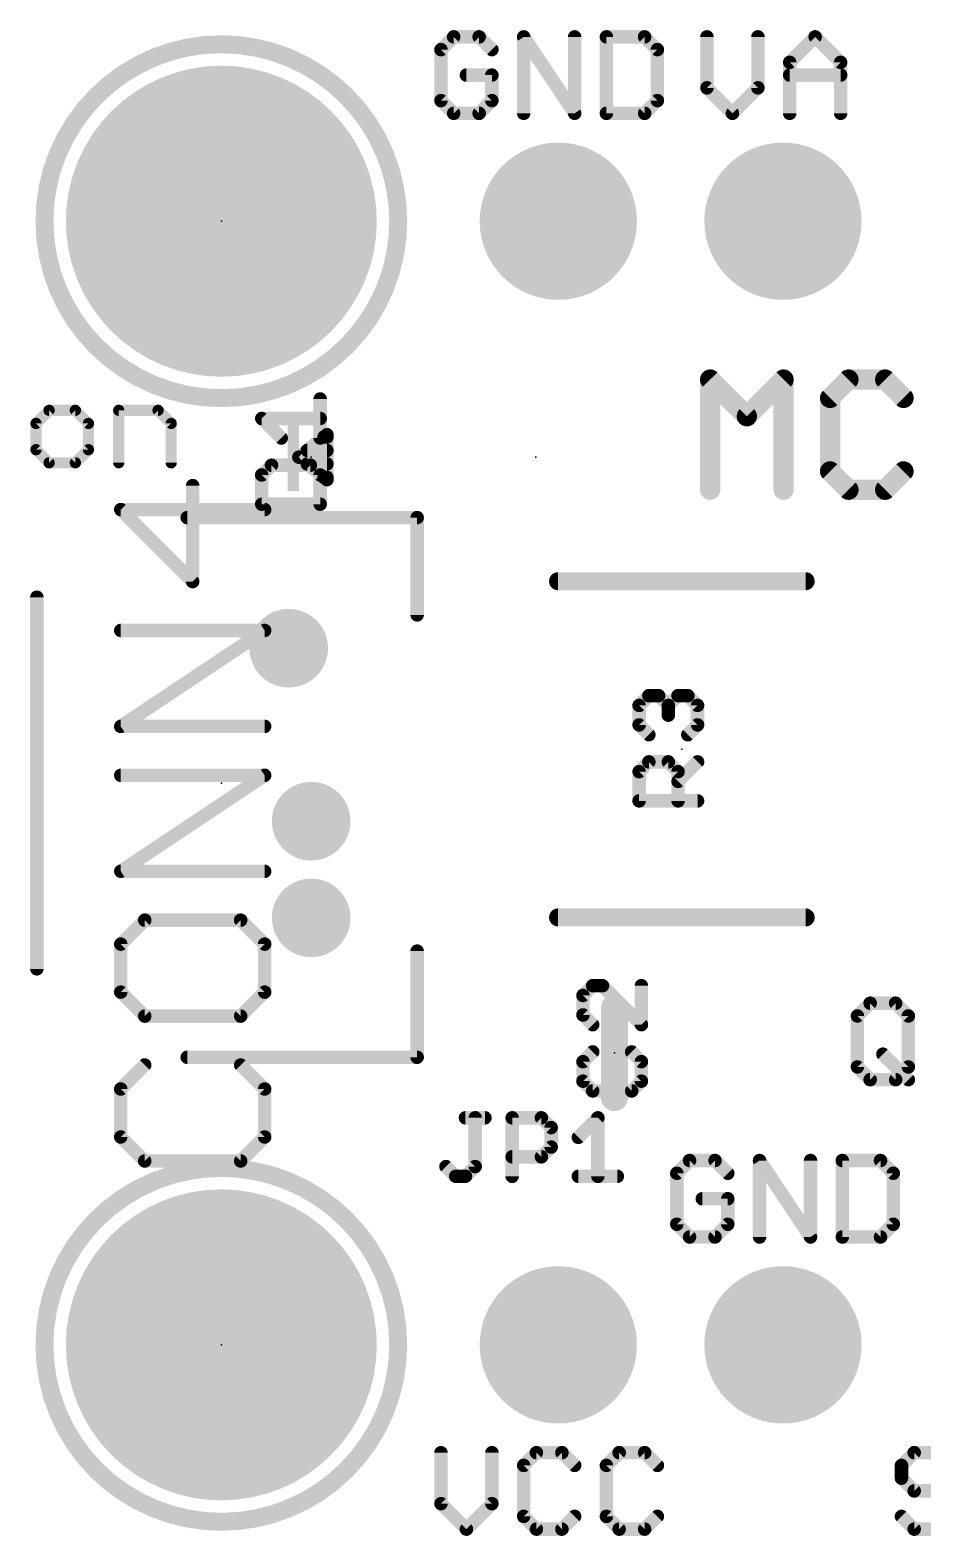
# Model space of a CAD drawing. Extents: x 0.4 to 25, y 0.4 to 17.4.
# Drawn here: x 0.38 to 10.47, y 0.38 to 17.4 of the extents above; entities that cross this region are included whole.
import ezdxf

# ---------------------------------------------------------------- set-up
doc = ezdxf.new("R2010")
doc.units = 0
for name, color, linetype in [('17', 110, 'CONTINUOUS'), ('18', 110, 'CONTINUOUS'), ('21', 40, 'CONTINUOUS'), ('23', 40, 'CONTINUOUS'), ('25', 253, 'CONTINUOUS')]:
    doc.layers.add(name, color=color, linetype=linetype)

# ---------------------------------------------------------------- blocks, each defined once
blk = doc.blocks.new('RECT')
blk.add_solid([(-0.5, -0.5), (0.5, -0.5), (-0.5, 0.5), (0.5, 0.5)])
blk = doc.blocks.new('ROUNDP')
at = {"const_width": 0.5}
blk.add_lwpolyline([(0, -0.25, 1), (0, 0.25, 1), (0, -0.25)], format="xyb", dxfattribs=at)
blk = doc.blocks.new('ROUNDV')
at = {"const_width": 0.5}
blk.add_lwpolyline([(0, -0.25, 1), (0, 0.25, 1), (0, -0.25)], format="xyb", dxfattribs=at)

msp = doc.modelspace()

# ---------------------------------------------------------------- linework, layer by layer
at = {"layer": '21'}
for points, const_width in [([(5.167, 17.3235), (5.0229, 17.1795)], 0.1524), ([(5.4551, 17.3235), (5.167, 17.3235)], 0.1524), ([(5.5991, 17.1795), (5.4551, 17.3235)], 0.1524), ([(5.9584, 16.4592), (5.9584, 17.3235)], 0.1524), ([(5.9584, 17.3235), (6.5347, 16.4592)], 0.1524), ([(6.5347, 16.4592), (6.5347, 17.3235)], 0.1524), ([(6.894, 17.3235), (6.894, 16.4592)], 0.1524), ([(7.3261, 17.3235), (6.894, 17.3235)], 0.1524), ([(7.4702, 17.1795), (7.3261, 17.3235)], 0.1524), ([(8.0307, 17.3235), (8.0307, 16.7473)], 0.1524), ([(8.6069, 16.7473), (8.6069, 17.3235)], 0.1524), ([(8.9662, 17.0354), (9.2543, 17.3235)], 0.1524), ([(9.2543, 17.3235), (9.5424, 17.0354)], 0.1524), ([(5.0229, 17.1795), (5.0229, 16.6033)], 0.1524), ([(7.4702, 16.6033), (7.4702, 17.1795)], 0.1524), ([(8.9662, 16.4592), (8.9662, 17.0354)], 0.1524), ([(9.5424, 17.0354), (9.5424, 16.4592)], 0.1524), ([(5.5991, 16.8914), (5.311, 16.8914)], 0.1524), ([(5.5991, 16.6033), (5.5991, 16.8914)], 0.1524), ([(8.9662, 16.8914), (9.5424, 16.8914)], 0.1524), ([(5.0229, 16.6033), (5.167, 16.4592)], 0.1524), ([(5.4551, 16.4592), (5.5991, 16.6033)], 0.1524), ([(7.3261, 16.4592), (7.4702, 16.6033)], 0.1524), ([(8.0307, 16.7473), (8.3188, 16.4592)], 0.1524), ([(8.3188, 16.4592), (8.6069, 16.7473)], 0.1524), ([(5.167, 16.4592), (5.4551, 16.4592)], 0.1524), ([(6.894, 16.4592), (7.3261, 16.4592)], 0.1524), ([(8.0665, 12.2047), (8.0665, 13.4504)], 0.2286), ([(8.0665, 13.4504), (8.4818, 13.0351)], 0.2286), ([(8.4818, 13.0351), (8.897, 13.4504)], 0.2286), ([(8.897, 13.4504), (8.897, 12.2047)], 0.2286), ([(9.6307, 13.4504), (9.423, 13.2428)], 0.2286), ([(10.0459, 13.4504), (9.6307, 13.4504)], 0.2286), ([(10.2535, 13.2428), (10.0459, 13.4504)], 0.2286), ([(9.423, 13.2428), (9.423, 12.4123)], 0.2286), ([(0.5928, 13.1027), (0.4445, 12.9544)], 0.127), ([(0.8894, 13.1027), (0.5928, 13.1027)], 0.127), ([(1.0377, 12.9544), (0.8894, 13.1027)], 0.127), ([(1.38, 12.5095), (1.38, 13.1027)], 0.127), ([(1.38, 13.1027), (1.8249, 13.1027)], 0.127), ([(1.8249, 13.1027), (1.9732, 12.9544)], 0.127), ([(0.4445, 12.9544), (0.4445, 12.6578)], 0.127), ([(1.0377, 12.6578), (1.0377, 12.9544)], 0.127), ([(1.9732, 12.9544), (1.9732, 12.5095)], 0.127), ([(3.7338, 12.827), (3.4163, 12.573)], 0.1524), ([(3.7021, 12.8016), (3.7338, 12.8016)], 0.1524), ([(3.7338, 12.319), (3.7338, 12.827)], 0.1524), ([(0.4445, 12.6578), (0.5928, 12.5095)], 0.127), ([(0.8894, 12.5095), (1.0377, 12.6578)], 0.127), ([(3.4163, 12.573), (3.7338, 12.319)], 0.1524), ([(3.5116, 12.6492), (3.7338, 12.6492)], 0.1524), ([(0.5928, 12.5095), (0.8894, 12.5095)], 0.127), ([(3.5116, 12.4968), (3.7338, 12.4968)], 0.1524), ([(9.423, 12.4123), (9.6307, 12.2047)], 0.2286), ([(10.0459, 12.2047), (10.2535, 12.4123)], 0.2286), ([(3.7021, 12.3444), (3.7338, 12.3444)], 0.1524), ([(9.6307, 12.2047), (10.0459, 12.2047)], 0.2286), ([(2.154, 11.89), (4.754, 11.89)], 0.1524), ([(4.754, 11.89), (4.754, 10.79)], 0.1524), ([(6.347, 11.171), (9.147, 11.171)], 0.2032), ([(0.454, 10.99), (0.454, 6.79)], 0.1524), ([(9.147, 7.371), (6.347, 7.371)], 0.2032), ([(4.754, 6.99), (4.754, 5.79)], 0.1524), ([(6.985, 5.334), (6.985, 6.35)], 0.3048), ([(9.732, 6.2575), (9.8761, 6.4015)], 0.1524), ([(9.8761, 6.4015), (10.1642, 6.4015)], 0.1524), ([(10.1642, 6.4015), (10.3082, 6.2575)], 0.1524), ([(9.732, 5.6813), (9.732, 6.2575)], 0.1524), ([(10.3082, 6.2575), (10.3082, 5.6813)], 0.1524), ([(4.754, 5.79), (2.154, 5.79)], 0.1524), ([(10.0201, 5.8253), (10.3082, 5.5372)], 0.1524), ([(9.8761, 5.5372), (9.732, 5.6813)], 0.1524), ([(10.3082, 5.6813), (10.1642, 5.5372)], 0.1524), ([(10.1642, 5.5372), (9.8761, 5.5372)], 0.1524), ([(7.834, 4.6235), (7.6899, 4.4795)], 0.1524), ([(8.1221, 4.6235), (7.834, 4.6235)], 0.1524), ([(8.2661, 4.4795), (8.1221, 4.6235)], 0.1524), ([(8.6254, 3.7592), (8.6254, 4.6235)], 0.1524), ([(8.6254, 4.6235), (9.2017, 3.7592)], 0.1524), ([(9.2017, 3.7592), (9.2017, 4.6235)], 0.1524), ([(9.561, 4.6235), (9.561, 3.7592)], 0.1524), ([(9.9931, 4.6235), (9.561, 4.6235)], 0.1524), ([(10.1372, 4.4795), (9.9931, 4.6235)], 0.1524), ([(7.6899, 4.4795), (7.6899, 3.9033)], 0.1524), ([(10.1372, 3.9033), (10.1372, 4.4795)], 0.1524), ([(8.2661, 4.1914), (7.978, 4.1914)], 0.1524), ([(8.2661, 3.9033), (8.2661, 4.1914)], 0.1524), ([(7.6899, 3.9033), (7.834, 3.7592)], 0.1524), ([(8.1221, 3.7592), (8.2661, 3.9033)], 0.1524), ([(9.9931, 3.7592), (10.1372, 3.9033)], 0.1524), ([(7.834, 3.7592), (8.1221, 3.7592)], 0.1524), ([(9.561, 3.7592), (9.9931, 3.7592)], 0.1524), ([(5.0229, 1.3215), (5.0229, 0.7453)], 0.1524), ([(5.5991, 0.7453), (5.5991, 1.3215)], 0.1524), ([(6.1025, 1.3215), (5.9584, 1.1775)], 0.1524), ([(6.3906, 1.3215), (6.1025, 1.3215)], 0.1524), ([(6.5347, 1.1775), (6.3906, 1.3215)], 0.1524), ([(7.038, 1.3215), (6.894, 1.1775)], 0.1524), ([(7.3261, 1.3215), (7.038, 1.3215)], 0.1524), ([(7.4702, 1.1775), (7.3261, 1.3215)], 0.1524), ([(10.374, 1.3215), (10.2299, 1.1775)], 0.1524), ([(10.6621, 1.3215), (10.374, 1.3215)], 0.1524), ([(5.9584, 1.1775), (5.9584, 0.6013)], 0.1524), ([(6.894, 1.1775), (6.894, 0.6013)], 0.1524), ([(10.2299, 1.1775), (10.2299, 1.0334)], 0.1524), ([(10.2299, 1.0334), (10.374, 0.8894)], 0.1524), ([(10.374, 0.8894), (10.6621, 0.8894)], 0.1524), ([(5.0229, 0.7453), (5.311, 0.4572)], 0.1524), ([(5.311, 0.4572), (5.5991, 0.7453)], 0.1524), ([(5.9584, 0.6013), (6.1025, 0.4572)], 0.1524), ([(6.1025, 0.4572), (6.3906, 0.4572)], 0.1524), ([(6.3906, 0.4572), (6.5347, 0.6013)], 0.1524), ([(6.894, 0.6013), (7.038, 0.4572)], 0.1524), ([(7.038, 0.4572), (7.3261, 0.4572)], 0.1524), ([(7.3261, 0.4572), (7.4702, 0.6013)], 0.1524), ([(10.374, 0.4572), (10.2299, 0.6013)], 0.1524), ([(10.6621, 0.4572), (10.374, 0.4572)], 0.1524)]:
    msp.add_lwpolyline(points, dxfattribs=dict(at, const_width=const_width))
for points, const_width in [([(5.167, 17.3616, 1), (5.167, 17.2854)], 0.0762), ([(5.1939, 17.2966, 1), (5.14, 17.3505)], 0.0762), ([(5.482, 17.3505, 1), (5.4281, 17.2966)], 0.0762), ([(5.4551, 17.2854, 1), (5.4551, 17.3616)], 0.0762), ([(5.9901, 17.3447, 1), (5.9267, 17.3024)], 0.0762), ([(5.9965, 17.3235, 1), (5.9203, 17.3235)], 0.0762), ([(6.5728, 17.3235, 1), (6.4966, 17.3235)], 0.0762), ([(6.9321, 17.3235, 1), (6.8559, 17.3235)], 0.0762), ([(6.894, 17.3616, 1), (6.894, 17.2854)], 0.0762), ([(7.3531, 17.3505, 1), (7.2992, 17.2966)], 0.0762), ([(7.3261, 17.2854, 1), (7.3261, 17.3616)], 0.0762), ([(8.0688, 17.3235, 1), (7.9926, 17.3235)], 0.0762), ([(8.645, 17.3235, 1), (8.5688, 17.3235)], 0.0762), ([(9.2813, 17.3505, 1), (9.2274, 17.2966)], 0.0762), ([(9.2813, 17.2966, 1), (9.2274, 17.3505)], 0.0762), ([(2.54, 13.24, 1), (2.54, 17.24, 1), (2.54, 13.24)], 0.2032), ([(5.061, 17.1795, 1), (4.9848, 17.1795)], 0.0762), ([(4.996, 17.2064, 1), (5.0499, 17.1525)], 0.0762), ([(5.5722, 17.1525, 1), (5.6261, 17.2064)], 0.0762), ([(7.5083, 17.1795, 1), (7.4321, 17.1795)], 0.0762), ([(7.4432, 17.1525, 1), (7.4971, 17.2064)], 0.0762), ([(9.0043, 17.0354, 1), (8.9281, 17.0354)], 0.0762), ([(8.9393, 17.0624, 1), (8.9931, 17.0085)], 0.0762), ([(9.5805, 17.0354, 1), (9.5043, 17.0354)], 0.0762), ([(9.5155, 17.0085, 1), (9.5694, 17.0624)], 0.0762), ([(5.311, 16.9295, 1), (5.311, 16.8533)], 0.0762), ([(5.6372, 16.8914, 1), (5.561, 16.8914)], 0.0762), ([(5.5991, 16.8533, 1), (5.5991, 16.9295)], 0.0762), ([(8.9662, 16.9295, 1), (8.9662, 16.8533)], 0.0762), ([(9.5424, 16.8533, 1), (9.5424, 16.9295)], 0.0762), ([(5.0499, 16.6302, 1), (4.996, 16.5763)], 0.0762), ([(5.6261, 16.5763, 1), (5.5722, 16.6302)], 0.0762), ([(7.4971, 16.5763, 1), (7.4432, 16.6302)], 0.0762), ([(8.0576, 16.7743, 1), (8.0037, 16.7204)], 0.0762), ([(7.9926, 16.7473, 1), (8.0688, 16.7473)], 0.0762), ([(8.5688, 16.7473, 1), (8.645, 16.7473)], 0.0762), ([(8.6338, 16.7204, 1), (8.58, 16.7743)], 0.0762), ([(4.9848, 16.6033, 1), (5.061, 16.6033)], 0.0762), ([(5.167, 16.4973, 1), (5.167, 16.4211)], 0.0762), ([(5.14, 16.4323, 1), (5.1939, 16.4861)], 0.0762), ([(5.4281, 16.4861, 1), (5.482, 16.4323)], 0.0762), ([(5.4551, 16.4211, 1), (5.4551, 16.4973)], 0.0762), ([(5.561, 16.6033, 1), (5.6372, 16.6033)], 0.0762), ([(6.503, 16.4381, 1), (6.5664, 16.4803)], 0.0762), ([(6.894, 16.4973, 1), (6.894, 16.4211)], 0.0762), ([(7.2992, 16.4861, 1), (7.3531, 16.4323)], 0.0762), ([(7.3261, 16.4211, 1), (7.3261, 16.4973)], 0.0762), ([(7.4321, 16.6033, 1), (7.5083, 16.6033)], 0.0762), ([(8.2919, 16.4861, 1), (8.3457, 16.4323)], 0.0762), ([(8.2919, 16.4323, 1), (8.3457, 16.4861)], 0.0762), ([(5.9203, 16.4592, 1), (5.9965, 16.4592)], 0.0762), ([(6.4966, 16.4592, 1), (6.5728, 16.4592)], 0.0762), ([(6.8559, 16.4592, 1), (6.9321, 16.4592)], 0.0762), ([(8.9281, 16.4592, 1), (9.0043, 16.4592)], 0.0762), ([(9.5043, 16.4592, 1), (9.5805, 16.4592)], 0.0762), ([(8.1237, 13.4504, 1), (8.0094, 13.4504)], 0.1143), ([(8.107, 13.4908, 1), (8.0261, 13.41)], 0.1143), ([(8.9541, 13.4504, 1), (8.8398, 13.4504)], 0.1143), ([(8.9374, 13.41, 1), (8.8566, 13.4908)], 0.1143), ([(9.6307, 13.5075, 1), (9.6307, 13.3932)], 0.1143), ([(9.6711, 13.41, 1), (9.5902, 13.4908)], 0.1143), ([(10.0863, 13.4908, 1), (10.0055, 13.41)], 0.1143), ([(10.0459, 13.3932, 1), (10.0459, 13.5075)], 0.1143), ([(9.4802, 13.2428, 1), (9.3659, 13.2428)], 0.1143), ([(9.3826, 13.2832, 1), (9.4635, 13.2023)], 0.1143), ([(10.2131, 13.2023, 1), (10.2939, 13.2832)], 0.1143), ([(0.5928, 13.1344, 1), (0.5928, 13.0709)], 0.0635), ([(0.6152, 13.0802, 1), (0.5703, 13.1251)], 0.0635), ([(0.9118, 13.1251, 1), (0.8669, 13.0802)], 0.0635), ([(0.8894, 13.0709, 1), (0.8894, 13.1344)], 0.0635), ([(1.38, 13.1344, 1), (1.38, 13.0709)], 0.0635), ([(1.4118, 13.1027, 1), (1.3483, 13.1027)], 0.0635), ([(1.8473, 13.1251, 1), (1.8024, 13.0802)], 0.0635), ([(1.8249, 13.0709, 1), (1.8249, 13.1344)], 0.0635), ([(8.4413, 13.0756, 1), (8.5222, 12.9947)], 0.1143), ([(8.4413, 12.9947, 1), (8.5222, 13.0756)], 0.1143), ([(0.4763, 12.9544, 1), (0.4128, 12.9544)], 0.0635), ([(0.422, 12.9768, 1), (0.467, 12.9319)], 0.0635), ([(1.0694, 12.9544, 1), (1.0059, 12.9544)], 0.0635), ([(1.0152, 12.9319, 1), (1.0601, 12.9768)], 0.0635), ([(2.0049, 12.9544, 1), (1.9414, 12.9544)], 0.0635), ([(1.9507, 12.9319, 1), (1.9956, 12.9768)], 0.0635), ([(3.7021, 12.8397, 1), (3.7021, 12.7635)], 0.0762), ([(3.7719, 12.827, 1), (3.6957, 12.827)], 0.0762), ([(3.7576, 12.7972, 1), (3.71, 12.8568)], 0.0762), ([(3.7338, 12.7635, 1), (3.7338, 12.8397)], 0.0762), ([(0.467, 12.6802, 1), (0.422, 12.6353)], 0.0635), ([(0.4128, 12.6578, 1), (0.4763, 12.6578)], 0.0635), ([(1.0059, 12.6578, 1), (1.0694, 12.6578)], 0.0635), ([(1.0601, 12.6353, 1), (1.0152, 12.6802)], 0.0635), ([(3.4401, 12.6028, 1), (3.3925, 12.5432)], 0.0762), ([(3.3925, 12.6028, 1), (3.4401, 12.5432)], 0.0762), ([(3.5116, 12.6873, 1), (3.5116, 12.6111)], 0.0762), ([(3.7338, 12.6111, 1), (3.7338, 12.6873)], 0.0762), ([(0.5928, 12.5413, 1), (0.5928, 12.4778)], 0.0635), ([(0.5703, 12.487, 1), (0.6152, 12.532)], 0.0635), ([(0.8669, 12.532, 1), (0.9118, 12.487)], 0.0635), ([(0.8894, 12.4778, 1), (0.8894, 12.5413)], 0.0635), ([(1.3483, 12.5095, 1), (1.4118, 12.5095)], 0.0635), ([(1.9414, 12.5095, 1), (2.0049, 12.5095)], 0.0635), ([(3.5116, 12.5349, 1), (3.5116, 12.4587)], 0.0762), ([(3.7338, 12.4587, 1), (3.7338, 12.5349)], 0.0762), ([(9.4635, 12.4527, 1), (9.3826, 12.3719)], 0.1143), ([(9.3659, 12.4123, 1), (9.4802, 12.4123)], 0.1143), ([(10.2939, 12.3719, 1), (10.2131, 12.4527)], 0.1143), ([(3.7021, 12.3825, 1), (3.7021, 12.3063)], 0.0762), ([(3.6957, 12.319, 1), (3.7719, 12.319)], 0.0762), ([(3.71, 12.2892, 1), (3.7576, 12.3488)], 0.0762), ([(3.7338, 12.3063, 1), (3.7338, 12.3825)], 0.0762), ([(8.0094, 12.2047, 1), (8.1237, 12.2047)], 0.1143), ([(8.8398, 12.2047, 1), (8.9541, 12.2047)], 0.1143), ([(9.6307, 12.2619, 1), (9.6307, 12.1476)], 0.1143), ([(9.5902, 12.1643, 1), (9.6711, 12.2451)], 0.1143), ([(10.0055, 12.2451, 1), (10.0863, 12.1643)], 0.1143), ([(10.0459, 12.1476, 1), (10.0459, 12.2619)], 0.1143), ([(2.154, 11.9281, 1), (2.154, 11.8519)], 0.0762), ([(4.7921, 11.89, 1), (4.7159, 11.89)], 0.0762), ([(4.754, 11.8519, 1), (4.754, 11.9281)], 0.0762), ([(6.347, 11.2218, 1), (6.347, 11.1202)], 0.1016), ([(9.147, 11.1202, 1), (9.147, 11.2218)], 0.1016), ([(0.4921, 10.99, 1), (0.4159, 10.99)], 0.0762), ([(4.7159, 10.79, 1), (4.7921, 10.79)], 0.0762), ([(6.347, 7.4218, 1), (6.347, 7.3202)], 0.1016), ([(9.147, 7.3202, 1), (9.147, 7.4218)], 0.1016), ([(4.7921, 6.99, 1), (4.7159, 6.99)], 0.0762), ([(0.4159, 6.79, 1), (0.4921, 6.79)], 0.0762), ([(7.0612, 6.35, 1), (6.9088, 6.35)], 0.1524), ([(9.8761, 6.4396, 1), (9.8761, 6.3634)], 0.0762), ([(9.903, 6.3746, 1), (9.8491, 6.4285)], 0.0762), ([(10.1911, 6.4285, 1), (10.1372, 6.3746)], 0.0762), ([(10.1642, 6.3634, 1), (10.1642, 6.4396)], 0.0762), ([(9.7701, 6.2575, 1), (9.6939, 6.2575)], 0.0762), ([(9.7051, 6.2844, 1), (9.7589, 6.2305)], 0.0762), ([(10.3463, 6.2575, 1), (10.2701, 6.2575)], 0.0762), ([(10.2813, 6.2305, 1), (10.3352, 6.2844)], 0.0762), ([(2.154, 5.8281, 1), (2.154, 5.7519)], 0.0762), ([(4.7159, 5.79, 1), (4.7921, 5.79)], 0.0762), ([(4.754, 5.7519, 1), (4.754, 5.8281)], 0.0762), ([(10.0471, 5.8523, 1), (9.9932, 5.7984)], 0.0762), ([(9.7589, 5.7082, 1), (9.7051, 5.6543)], 0.0762), ([(9.6939, 5.6813, 1), (9.7701, 5.6813)], 0.0762), ([(10.2701, 5.6813, 1), (10.3463, 5.6813)], 0.0762), ([(10.3352, 5.6543, 1), (10.2813, 5.7082)], 0.0762), ([(9.8761, 5.5753, 1), (9.8761, 5.4991)], 0.0762), ([(9.8491, 5.5103, 1), (9.903, 5.5641)], 0.0762), ([(10.1372, 5.5641, 1), (10.1911, 5.5103)], 0.0762), ([(10.1642, 5.4991, 1), (10.1642, 5.5753)], 0.0762), ([(10.2813, 5.5103, 1), (10.3352, 5.5641)], 0.0762), ([(6.9088, 5.334, 1), (7.0612, 5.334)], 0.1524), ([(2.54, 0.54, 1), (2.54, 4.54, 1), (2.54, 0.54)], 0.2032), ([(7.834, 4.6616, 1), (7.834, 4.5854)], 0.0762), ([(7.8609, 4.5966, 1), (7.807, 4.6505)], 0.0762), ([(8.149, 4.6505, 1), (8.0951, 4.5966)], 0.0762), ([(8.1221, 4.5854, 1), (8.1221, 4.6616)], 0.0762), ([(8.6571, 4.6447, 1), (8.5937, 4.6024)], 0.0762), ([(8.6635, 4.6235, 1), (8.5873, 4.6235)], 0.0762), ([(9.2398, 4.6235, 1), (9.1636, 4.6235)], 0.0762), ([(9.5991, 4.6235, 1), (9.5229, 4.6235)], 0.0762), ([(9.561, 4.6616, 1), (9.561, 4.5854)], 0.0762), ([(10.0201, 4.6505, 1), (9.9662, 4.5966)], 0.0762), ([(9.9931, 4.5854, 1), (9.9931, 4.6616)], 0.0762), ([(7.728, 4.4795, 1), (7.6518, 4.4795)], 0.0762), ([(7.663, 4.5064, 1), (7.7169, 4.4525)], 0.0762), ([(8.2392, 4.4525, 1), (8.2931, 4.5064)], 0.0762), ([(10.1753, 4.4795, 1), (10.0991, 4.4795)], 0.0762), ([(10.1102, 4.4525, 1), (10.1641, 4.5064)], 0.0762), ([(7.978, 4.2295, 1), (7.978, 4.1533)], 0.0762), ([(8.3042, 4.1914, 1), (8.228, 4.1914)], 0.0762), ([(8.2661, 4.1533, 1), (8.2661, 4.2295)], 0.0762), ([(7.7169, 3.9302, 1), (7.663, 3.8763)], 0.0762), ([(7.6518, 3.9033, 1), (7.728, 3.9033)], 0.0762), ([(8.228, 3.9033, 1), (8.3042, 3.9033)], 0.0762), ([(8.2931, 3.8763, 1), (8.2392, 3.9302)], 0.0762), ([(10.0991, 3.9033, 1), (10.1753, 3.9033)], 0.0762), ([(10.1641, 3.8763, 1), (10.1102, 3.9302)], 0.0762), ([(7.834, 3.7973, 1), (7.834, 3.7211)], 0.0762), ([(7.807, 3.7323, 1), (7.8609, 3.7861)], 0.0762), ([(8.0951, 3.7861, 1), (8.149, 3.7323)], 0.0762), ([(8.1221, 3.7211, 1), (8.1221, 3.7973)], 0.0762), ([(8.5873, 3.7592, 1), (8.6635, 3.7592)], 0.0762), ([(9.1636, 3.7592, 1), (9.2398, 3.7592)], 0.0762), ([(9.17, 3.7381, 1), (9.2334, 3.7803)], 0.0762), ([(9.561, 3.7973, 1), (9.561, 3.7211)], 0.0762), ([(9.5229, 3.7592, 1), (9.5991, 3.7592)], 0.0762), ([(9.9662, 3.7861, 1), (10.0201, 3.7323)], 0.0762), ([(9.9931, 3.7211, 1), (9.9931, 3.7973)], 0.0762), ([(5.061, 1.3215, 1), (4.9848, 1.3215)], 0.0762), ([(5.6372, 1.3215, 1), (5.561, 1.3215)], 0.0762), ([(6.1025, 1.3596, 1), (6.1025, 1.2834)], 0.0762), ([(6.1294, 1.2946, 1), (6.0756, 1.3485)], 0.0762), ([(6.4176, 1.3485, 1), (6.3637, 1.2946)], 0.0762), ([(6.3906, 1.2834, 1), (6.3906, 1.3596)], 0.0762), ([(7.038, 1.3596, 1), (7.038, 1.2834)], 0.0762), ([(7.065, 1.2946, 1), (7.0111, 1.3485)], 0.0762), ([(7.3531, 1.3485, 1), (7.2992, 1.2946)], 0.0762), ([(7.3261, 1.2834, 1), (7.3261, 1.3596)], 0.0762), ([(10.374, 1.3596, 1), (10.374, 1.2834)], 0.0762), ([(10.4009, 1.2946, 1), (10.347, 1.3485)], 0.0762), ([(5.9965, 1.1775, 1), (5.9203, 1.1775)], 0.0762), ([(5.9315, 1.2044, 1), (5.9854, 1.1505)], 0.0762), ([(6.5077, 1.1505, 1), (6.5616, 1.2044)], 0.0762), ([(6.867, 1.2044, 1), (6.9209, 1.1505)], 0.0762), ([(6.9321, 1.1775, 1), (6.8559, 1.1775)], 0.0762), ([(7.4432, 1.1505, 1), (7.4971, 1.2044)], 0.0762), ([(10.268, 1.1775, 1), (10.1918, 1.1775)], 0.0762), ([(10.203, 1.2044, 1), (10.2569, 1.1505)], 0.0762), ([(10.2569, 1.0604, 1), (10.203, 1.0065)], 0.0762), ([(10.1918, 1.0334, 1), (10.268, 1.0334)], 0.0762), ([(10.374, 0.9275, 1), (10.374, 0.8513)], 0.0762), ([(10.347, 0.8624, 1), (10.4009, 0.9163)], 0.0762), ([(5.0499, 0.7723, 1), (4.996, 0.7184)], 0.0762), ([(4.9848, 0.7453, 1), (5.061, 0.7453)], 0.0762), ([(5.561, 0.7453, 1), (5.6372, 0.7453)], 0.0762), ([(5.6261, 0.7184, 1), (5.5722, 0.7723)], 0.0762), ([(5.2841, 0.4841, 1), (5.338, 0.4303)], 0.0762), ([(5.2841, 0.4303, 1), (5.338, 0.4841)], 0.0762), ([(5.9854, 0.6282, 1), (5.9315, 0.5743)], 0.0762), ([(5.9203, 0.6013, 1), (5.9965, 0.6013)], 0.0762), ([(6.1025, 0.4953, 1), (6.1025, 0.4191)], 0.0762), ([(6.0756, 0.4303, 1), (6.1294, 0.4841)], 0.0762), ([(6.3637, 0.4841, 1), (6.4176, 0.4303)], 0.0762), ([(6.3906, 0.4191, 1), (6.3906, 0.4953)], 0.0762), ([(6.5616, 0.5743, 1), (6.5077, 0.6282)], 0.0762), ([(6.9209, 0.6282, 1), (6.867, 0.5743)], 0.0762), ([(6.8559, 0.6013, 1), (6.9321, 0.6013)], 0.0762), ([(7.038, 0.4953, 1), (7.038, 0.4191)], 0.0762), ([(7.0111, 0.4303, 1), (7.065, 0.4841)], 0.0762), ([(7.2992, 0.4841, 1), (7.3531, 0.4303)], 0.0762), ([(7.3261, 0.4191, 1), (7.3261, 0.4953)], 0.0762), ([(7.4971, 0.5743, 1), (7.4432, 0.6282)], 0.0762), ([(10.2569, 0.6282, 1), (10.203, 0.5743)], 0.0762), ([(10.374, 0.4953, 1), (10.374, 0.4191)], 0.0762), ([(10.347, 0.4303, 1), (10.4009, 0.4841)], 0.0762)]:
    msp.add_lwpolyline(points, format="xyb", dxfattribs=dict(at, const_width=const_width))
at = {"layer": '23'}
for p in [(2.54, 15.24), (3.556, 12.573), (6.096, 12.573), (7.747, 9.271), (2.54, 8.89), (6.985, 5.842), (2.54, 2.54)]:
    msp.add_point(p, dxfattribs=at)
at = {"layer": '25', "const_width": 0.1524}
for points in [[(3.6576, 12.7898), (3.6576, 13.2304)], [(3.217, 12.7898), (2.9966, 13.0101)], [(2.9966, 13.0101), (3.6576, 13.0101)], [(3.1068, 12.482), (2.9966, 12.3719)], [(2.9966, 12.3719), (2.9966, 12.0414)], [(3.5474, 12.482), (3.1068, 12.482)], [(3.6576, 12.3719), (3.5474, 12.482)], [(3.6576, 12.0414), (3.6576, 12.3719)], [(2.2163, 11.167), (2.2163, 12.2517)], [(2.9966, 12.0414), (3.6576, 12.0414)], [(3.0298, 11.9805), (1.4028, 11.9805)], [(1.4028, 11.9805), (2.2163, 11.167)], [(1.4028, 9.5299), (3.0298, 10.6145)], [(3.0298, 10.6145), (1.4028, 10.6145)], [(7.2636, 9.7673), (7.3738, 9.8774)], [(7.3738, 9.8774), (7.484, 9.8774)], [(7.484, 9.8774), (7.5941, 9.7673)], [(7.5941, 9.7673), (7.7043, 9.8774)], [(7.7043, 9.8774), (7.8144, 9.8774)], [(7.8144, 9.8774), (7.9246, 9.7673)], [(7.2636, 9.5469), (7.2636, 9.7673)], [(7.5941, 9.7673), (7.5941, 9.6571)], [(7.9246, 9.7673), (7.9246, 9.5469)], [(3.0298, 9.5299), (1.4028, 9.5299)], [(7.3738, 9.4368), (7.2636, 9.5469)], [(7.9246, 9.5469), (7.8144, 9.4368)], [(7.2636, 9.0189), (7.3738, 9.129)], [(7.3738, 9.129), (7.5941, 9.129)], [(7.5941, 9.129), (7.7043, 9.0189)], [(7.7043, 8.9087), (7.9246, 9.129)], [(1.4028, 7.8927), (3.0298, 8.9774)], [(3.0298, 8.9774), (1.4028, 8.9774)], [(7.2636, 8.6884), (7.2636, 9.0189)], [(7.7043, 9.0189), (7.7043, 8.6884)], [(7.9246, 8.6884), (7.2636, 8.6884)], [(3.0298, 7.8927), (1.4028, 7.8927)], [(1.674, 7.3402), (1.4028, 7.0691)], [(2.7586, 7.3402), (1.674, 7.3402)], [(3.0298, 7.0691), (2.7586, 7.3402)], [(1.4028, 7.0691), (1.4028, 6.5267)], [(3.0298, 6.5267), (3.0298, 7.0691)], [(6.739, 6.5993), (6.6288, 6.4891)], [(6.8492, 6.5993), (6.739, 6.5993)], [(7.2898, 6.1586), (6.8492, 6.5993)], [(7.2898, 6.5993), (7.2898, 6.1586)], [(1.4028, 6.5267), (1.674, 6.2556)], [(2.7586, 6.2556), (3.0298, 6.5267)], [(6.6288, 6.4891), (6.6288, 6.2688)], [(1.674, 6.2556), (2.7586, 6.2556)], [(6.6288, 6.2688), (6.739, 6.1586)], [(6.739, 5.8508), (6.6288, 5.7407)], [(6.6288, 5.7407), (6.6288, 5.5204)], [(7.2898, 5.7407), (7.1796, 5.8508)], [(7.2898, 5.5204), (7.2898, 5.7407)], [(1.674, 5.7031), (1.4028, 5.4319)], [(3.0298, 5.4319), (2.7586, 5.7031)], [(1.4028, 5.4319), (1.4028, 4.8896)], [(3.0298, 4.8896), (3.0298, 5.4319)], [(6.6288, 5.5204), (6.739, 5.4102)], [(6.739, 5.4102), (7.1796, 5.4102)], [(7.1796, 5.4102), (7.2898, 5.5204)], [(5.3003, 5.106), (5.5206, 5.106)], [(5.4105, 4.5552), (5.4105, 5.106)], [(5.8284, 4.445), (5.8284, 5.106)], [(5.8284, 5.106), (6.1589, 5.106)], [(6.1589, 5.106), (6.2691, 4.9958)], [(6.5768, 4.8856), (6.7972, 5.106)], [(6.7972, 5.106), (6.7972, 4.445)], [(1.4028, 4.8896), (1.674, 4.6184)], [(2.7586, 4.6184), (3.0298, 4.8896)], [(6.2691, 4.9958), (6.2691, 4.7755)], [(6.2691, 4.7755), (6.1589, 4.6653)], [(1.674, 4.6184), (2.7586, 4.6184)], [(5.08, 4.5552), (5.1902, 4.445)], [(5.3003, 4.445), (5.4105, 4.5552)], [(6.1589, 4.6653), (5.8284, 4.6653)], [(5.1902, 4.445), (5.3003, 4.445)], [(6.5768, 4.445), (7.0175, 4.445)]]:
    msp.add_lwpolyline(points, dxfattribs=at)
at = {"layer": '25', "const_width": 0.0762}
for points in [[(3.6957, 13.2304, 1), (3.6195, 13.2304)], [(2.9966, 13.0482, 1), (2.9966, 12.972)], [(3.0236, 13.037, 1), (2.9697, 12.9832)], [(3.6576, 12.972, 1), (3.6576, 13.0482)], [(3.19, 12.7628, 1), (3.2439, 12.8167)], [(3.6195, 12.7898, 1), (3.6957, 12.7898)], [(3.0347, 12.3719, 1), (2.9585, 12.3719)], [(2.9697, 12.3988, 1), (3.0236, 12.3449)], [(3.1068, 12.5201, 1), (3.1068, 12.4439)], [(3.1337, 12.4551, 1), (3.0799, 12.509)], [(3.5744, 12.509, 1), (3.5205, 12.4551)], [(3.5474, 12.4439, 1), (3.5474, 12.5201)], [(3.6957, 12.3719, 1), (3.6195, 12.3719)], [(3.6307, 12.3449, 1), (3.6845, 12.3988)], [(2.2544, 12.2517, 1), (2.1782, 12.2517)], [(2.9966, 12.0795, 1), (2.9966, 12.0033)], [(3.6576, 12.0033, 1), (3.6576, 12.0795)], [(1.4298, 12.0075, 1), (1.3759, 11.9536)], [(1.4028, 12.0186, 1), (1.4028, 11.9424)], [(2.9585, 12.0414, 1), (3.0347, 12.0414)], [(3.0298, 11.9424, 1), (3.0298, 12.0186)], [(3.6195, 12.0414, 1), (3.6957, 12.0414)], [(2.1782, 11.167, 1), (2.2544, 11.167)], [(2.1894, 11.1401, 1), (2.2432, 11.194)], [(1.4028, 10.6526, 1), (1.4028, 10.5764)], [(3.0509, 10.5828, 1), (3.0087, 10.6462)], [(3.0298, 10.5764, 1), (3.0298, 10.6526)], [(7.3738, 9.9155, 1), (7.3738, 9.8393)], [(7.4007, 9.8505, 1), (7.3469, 9.9044)], [(7.5109, 9.9044, 1), (7.457, 9.8505)], [(7.484, 9.8393, 1), (7.484, 9.9155)], [(7.7043, 9.9155, 1), (7.7043, 9.8393)], [(7.7312, 9.8505, 1), (7.6773, 9.9044)], [(7.8414, 9.9044, 1), (7.7875, 9.8505)], [(7.8144, 9.8393, 1), (7.8144, 9.9155)], [(7.3017, 9.7673, 1), (7.2255, 9.7673)], [(7.2367, 9.7942, 1), (7.2906, 9.7403)], [(7.6322, 9.7673, 1), (7.556, 9.7673)], [(7.5672, 9.7942, 1), (7.6211, 9.7403)], [(7.5672, 9.7403, 1), (7.6211, 9.7942)], [(7.9627, 9.7673, 1), (7.8865, 9.7673)], [(7.8977, 9.7403, 1), (7.9515, 9.7942)], [(1.4028, 9.568, 1), (1.4028, 9.4918)], [(1.3817, 9.5616, 1), (1.4239, 9.4982)], [(3.0298, 9.4918, 1), (3.0298, 9.568)], [(7.2906, 9.5739, 1), (7.2367, 9.52)], [(7.2255, 9.5469, 1), (7.3017, 9.5469)], [(7.556, 9.6571, 1), (7.6322, 9.6571)], [(7.8865, 9.5469, 1), (7.9627, 9.5469)], [(7.9515, 9.52, 1), (7.8977, 9.5739)], [(7.3469, 9.4098, 1), (7.4007, 9.4637)], [(7.7875, 9.4637, 1), (7.8414, 9.4098)], [(7.3738, 9.1671, 1), (7.3738, 9.0909)], [(7.4007, 9.1021, 1), (7.3469, 9.156)], [(7.6211, 9.156, 1), (7.5672, 9.1021)], [(7.5941, 9.0909, 1), (7.5941, 9.1671)], [(7.9515, 9.1021, 1), (7.8977, 9.1559)], [(1.4028, 9.0155, 1), (1.4028, 8.9393)], [(3.0509, 8.9457, 1), (3.0087, 9.0091)], [(3.0298, 8.9393, 1), (3.0298, 9.0155)], [(7.3017, 9.0189, 1), (7.2255, 9.0189)], [(7.2367, 9.0458, 1), (7.2906, 8.9919)], [(7.7424, 9.0189, 1), (7.6662, 9.0189)], [(7.6773, 8.9919, 1), (7.7312, 9.0458)], [(7.6773, 8.9356, 1), (7.7312, 8.8817)], [(7.2636, 8.7265, 1), (7.2636, 8.6503)], [(7.2255, 8.6884, 1), (7.3017, 8.6884)], [(7.6662, 8.6884, 1), (7.7424, 8.6884)], [(7.9246, 8.6503, 1), (7.9246, 8.7265)], [(1.4028, 7.9308, 1), (1.4028, 7.8546)], [(1.3817, 7.9244, 1), (1.4239, 7.861)], [(3.0298, 7.8546, 1), (3.0298, 7.9308)], [(1.674, 7.3783, 1), (1.674, 7.3021)], [(1.7009, 7.3133, 1), (1.647, 7.3672)], [(2.7856, 7.3672, 1), (2.7317, 7.3133)], [(2.7586, 7.3021, 1), (2.7586, 7.3783)], [(1.4409, 7.0691, 1), (1.3647, 7.0691)], [(1.3759, 7.096, 1), (1.4298, 7.0421)], [(3.0679, 7.0691, 1), (2.9917, 7.0691)], [(3.0029, 7.0421, 1), (3.0567, 7.096)], [(6.739, 6.6374, 1), (6.739, 6.5612)], [(6.7659, 6.5723, 1), (6.7121, 6.6262)], [(6.8761, 6.6262, 1), (6.8222, 6.5723)], [(6.8492, 6.5612, 1), (6.8492, 6.6374)], [(7.3279, 6.5993, 1), (7.2517, 6.5993)], [(1.4298, 6.5537, 1), (1.3759, 6.4998)], [(1.3647, 6.5267, 1), (1.4409, 6.5267)], [(2.9917, 6.5267, 1), (3.0679, 6.5267)], [(3.0567, 6.4998, 1), (3.0029, 6.5537)], [(6.6669, 6.4891, 1), (6.5907, 6.4891)], [(6.6019, 6.516, 1), (6.6558, 6.4622)], [(1.674, 6.2937, 1), (1.674, 6.2175)], [(1.647, 6.2286, 1), (1.7009, 6.2825)], [(2.7317, 6.2825, 1), (2.7856, 6.2286)], [(2.7586, 6.2175, 1), (2.7586, 6.2937)], [(6.6558, 6.2957, 1), (6.6019, 6.2418)], [(6.5907, 6.2688, 1), (6.6669, 6.2688)], [(6.7121, 6.1317, 1), (6.7659, 6.1856)], [(7.2517, 6.1586, 1), (7.3279, 6.1586)], [(7.2629, 6.1317, 1), (7.3167, 6.1856)], [(6.6669, 5.7407, 1), (6.5907, 5.7407)], [(6.6019, 5.7676, 1), (6.6558, 5.7137)], [(6.7659, 5.8239, 1), (6.7121, 5.8778)], [(7.2066, 5.8778, 1), (7.1527, 5.8239)], [(7.3279, 5.7407, 1), (7.2517, 5.7407)], [(7.2629, 5.7137, 1), (7.3167, 5.7676)], [(1.7009, 5.6761, 1), (1.647, 5.73)], [(2.7856, 5.73, 1), (2.7317, 5.6761)], [(1.4409, 5.4319, 1), (1.3647, 5.4319)], [(1.3759, 5.4588, 1), (1.4298, 5.405)], [(3.0679, 5.4319, 1), (2.9917, 5.4319)], [(3.0029, 5.405, 1), (3.0567, 5.4588)], [(6.6558, 5.5473, 1), (6.6019, 5.4934)], [(6.5907, 5.5204, 1), (6.6669, 5.5204)], [(6.739, 5.4483, 1), (6.739, 5.3721)], [(6.7121, 5.3833, 1), (6.7659, 5.4371)], [(7.1527, 5.4371, 1), (7.2066, 5.3833)], [(7.1796, 5.3721, 1), (7.1796, 5.4483)], [(7.2517, 5.5204, 1), (7.3279, 5.5204)], [(7.3167, 5.4934, 1), (7.2629, 5.5473)], [(5.3003, 5.1441, 1), (5.3003, 5.0679)], [(5.4486, 5.106, 1), (5.3724, 5.106)], [(5.5206, 5.0679, 1), (5.5206, 5.1441)], [(5.8665, 5.106, 1), (5.7903, 5.106)], [(5.8284, 5.1441, 1), (5.8284, 5.0679)], [(6.1858, 5.1329, 1), (6.132, 5.079)], [(6.1589, 5.0679, 1), (6.1589, 5.1441)], [(6.8353, 5.106, 1), (6.7591, 5.106)], [(6.8241, 5.079, 1), (6.7702, 5.1329)], [(1.4298, 4.9165, 1), (1.3759, 4.8626)], [(3.0567, 4.8626, 1), (3.0029, 4.9165)], [(6.3072, 4.9958, 1), (6.231, 4.9958)], [(6.2421, 4.9689, 1), (6.296, 5.0227)], [(6.5499, 4.9126, 1), (6.6038, 4.8587)], [(1.3647, 4.8896, 1), (1.4409, 4.8896)], [(2.9917, 4.8896, 1), (3.0679, 4.8896)], [(6.231, 4.7755, 1), (6.3072, 4.7755)], [(6.296, 4.7485, 1), (6.2421, 4.8024)], [(1.674, 4.6565, 1), (1.674, 4.5803)], [(1.647, 4.5915, 1), (1.7009, 4.6453)], [(2.7317, 4.6453, 1), (2.7856, 4.5915)], [(2.7586, 4.5803, 1), (2.7586, 4.6565)], [(5.1069, 4.5821, 1), (5.0531, 4.5282)], [(5.4374, 4.5282, 1), (5.3835, 4.5821)], [(5.8284, 4.7034, 1), (5.8284, 4.6272)], [(6.132, 4.6923, 1), (6.1858, 4.6384)], [(6.1589, 4.6272, 1), (6.1589, 4.7034)], [(5.1902, 4.4831, 1), (5.1902, 4.4069)], [(5.1632, 4.4181, 1), (5.2171, 4.4719)], [(5.2734, 4.4719, 1), (5.3273, 4.4181)], [(5.3003, 4.4069, 1), (5.3003, 4.4831)], [(5.3724, 4.5552, 1), (5.4486, 4.5552)], [(5.7903, 4.445, 1), (5.8665, 4.445)], [(6.5768, 4.4831, 1), (6.5768, 4.4069)], [(6.7591, 4.445, 1), (6.8353, 4.445)], [(7.0175, 4.4069, 1), (7.0175, 4.4831)]]:
    msp.add_lwpolyline(points, format="xyb", dxfattribs=at)

# ---------------------------------------------------------------- block references
at = {"layer": '17', "xscale": 3.516, "yscale": 3.516}
for p in [(2.54, 15.24), (2.54, 15.24), (2.54, 2.54), (2.54, 2.54)]:
    msp.add_blockref('ROUNDP', p, dxfattribs=at)
at = {"layer": '17', "xscale": 1.778, "yscale": 1.778, "rotation": 90}
for p in [(6.35, 15.24), (6.35, 15.24), (8.89, 15.24), (8.89, 15.24), (6.35, 2.54), (6.35, 2.54), (8.89, 2.54), (8.89, 2.54)]:
    msp.add_blockref('ROUNDP', p, dxfattribs=at)
at = {"layer": '18', "xscale": 0.889, "yscale": 0.889}
for p in [(3.302, 10.414), (3.302, 10.414), (3.556, 8.4582), (3.556, 8.4582), (3.556, 7.366), (3.556, 7.366)]:
    msp.add_blockref('ROUNDV', p, dxfattribs=at)
at = {"layer": '21', "xscale": 0.762, "yscale": 0.127, "rotation": 90}
msp.add_blockref('RECT', (3.3528, 12.573), dxfattribs=at)

doc.saveas('drawing.dxf')
